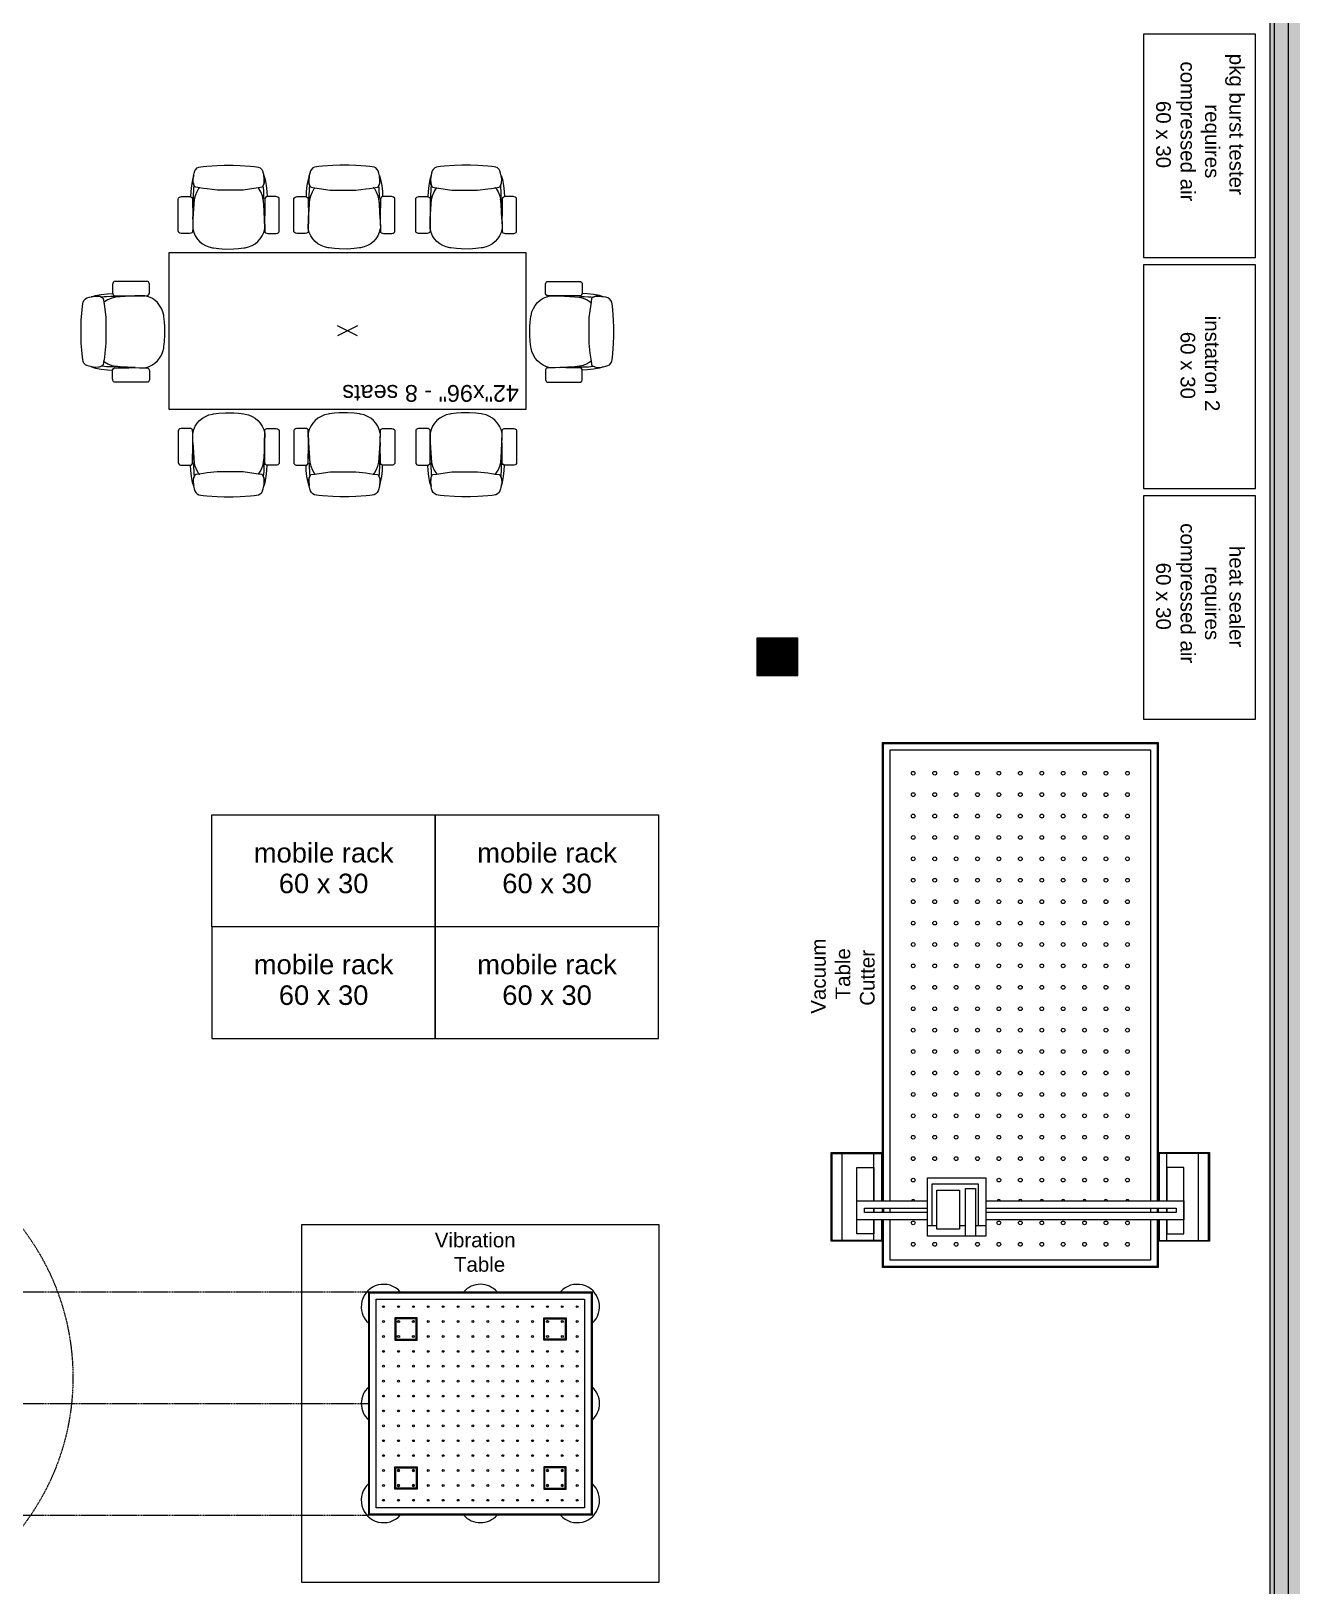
# Model space of a CAD drawing. Header units: inches. Extents: x -675 to 1187, y -924 to 1124.
# Drawn here: x 846.6 to 1187.3, y 393.9 to 811.5 of the extents above; entities that cross this region are included whole.
import ezdxf

# ---------------------------------------------------------------- set-up
doc = ezdxf.new("R2010")
doc.units = ezdxf.units.IN
doc.header["$MEASUREMENT"] = 0
doc.linetypes.add('IMPORT-HIDDEN2', pattern=[0.1875, 0.125, -0.0625])
for name, color, linetype, lineweight in [('A-Furn-Chair', 250, 'Continuous', 13), ('A-Furn-Equipment', 250, 'Continuous', 13), ('A-Furn-Table', 7, 'Continuous', 20), ('A-text', 50, 'Continuous', 9), ('A-Wall-E', 50, 'Continuous', 9), ('Base_dwg', 8, 'Continuous', 9), ('core and shell', 50, 'Continuous', 9), ('Not In Contract', 7, 'Continuous', 20)]:
    doc.layers.add(name, color=color, linetype=linetype, lineweight=lineweight)
doc.layers.add('G-Anno-Nplt', color=7, linetype='Continuous', lineweight=20, plot=False)
doc.styles.add('Arial', font='arial.ttf', dxfattribs={"height": 4.5})
doc.styles.add('Arial_1', font='arial.ttf', dxfattribs={"height": 3.9375})
doc.styles.add('Arial_2', font='arial.ttf', dxfattribs={"height": 5.25})

# ---------------------------------------------------------------- blocks, each defined once
blk = doc.blocks.new('Base_dwg__U337-727911-Level 1 Copy 1')
at = {"layer": 'A-Wall-E'}
blk.add_hatch(color=256, dxfattribs=at).paths.add_polyline_path([(823.5, -1.25), (823.5, 2.5), (0, 2.5), (0, -2.5), (821, -2.5), (821.19, -2.41), (821.19, -1.99), (822.02, -1.99)], flags=0)
at = {"layer": 'A-Wall-E', "flags": 128}
blk.add_lwpolyline([(904.75, 2.5), (823.5, 2.5), (0, 2.5), (0, -2.5), (821, -2.5)], dxfattribs=at)
blk = doc.blocks.new('Base_dwg_chair 3-727832-Level 1 Copy 1')
at = {"layer": 'A-Furn-Chair', "flags": 128}
for points in [[(-7.99, 16.41), (-9.13, 16.57), (-9.35, 16.73), (-9.5, 17.01), (-9.76, 17.7), (-9.79, 17.78), (-9.82, 18.65), (-9.73, 19.31), (-9.68, 19.65), (-9.53, 20.35), (-9.34, 20.95), (-9.12, 21.35), (-8.69, 21.76), (-8.26, 21.96), (-7.75, 22.08), (-7.12, 22.16), (-6.12, 22.23), (-3.38, 22.46), (-1.46, 22.52), (-0.26, 22.51), (0.93, 22.52), (2.85, 22.46), (5.6, 22.23), (6.6, 22.16), (7.23, 22.08), (7.73, 21.96), (8.16, 21.76), (8.59, 21.35), (8.82, 20.95), (9, 20.35), (9.14, 19.69), (9.22, 19.23), (9.3, 18.65), (9.26, 17.78), (9.17, 17.43), (9.01, 17.01), (8.86, 16.73), (8.64, 16.57), (7.8, 16.45), (6.53, 16.27), (3.58, 15.83), (-3.33, 15.83), (-6.05, 16.12), (-7.04, 16.27), (-8.16, 16.43)], [(-9.66, 19.69), (-10.01, 18.68), (-10.29, 17.09), (-10.47, 15.46), (-10.55, 14.02), (-10.43, 13.99), (-10.12, 13.8), (-9.95, 13.55), (-9.95, 12.28), (-9.92, 9.65), (-9.89, 7.98), (-9.66, 12.02), (-9.52, 13.49), (-9.7, 13.58), (-9.7, 14.57), (-9.65, 15.72), (-9.62, 16.32), (-9.54, 16.99), (-9.7, 17.42), (-9.79, 17.77), (-9.82, 18.64), (-9.74, 19.22), (-9.67, 19.68)], [(9.14, 19.69), (9.49, 18.68), (9.77, 17.09), (9.95, 15.46), (10.03, 14.02), (9.91, 13.99), (9.6, 13.8), (9.43, 13.55), (9.43, 12.28), (9.4, 9.65), (9.37, 7.98), (9.13, 12.02), (9, 13.49), (9.18, 13.58), (9.18, 14.57), (9.13, 15.72), (9.1, 16.32), (9.01, 16.99), (9.18, 17.42), (9.26, 17.77), (9.3, 18.64), (9.22, 19.22), (9.15, 19.68)], [(-9.93, 5.38), (-9.96, 4.76), (-10.01, 4.55), (-10.15, 4.38), (-10.47, 4.22), (-10.76, 4.18), (-13.04, 4.18), (-13.35, 4.23), (-13.66, 4.42), (-13.78, 4.59), (-13.81, 4.9), (-13.81, 11.74), (-13.81, 13.32), (-13.79, 13.62), (-13.5, 13.93), (-13.19, 14.02), (-12.93, 14.07), (-11.01, 14.07), (-10.69, 14.06), (-10.43, 14), (-10.12, 13.81), (-9.95, 13.56), (-9.95, 12.29), (-9.92, 9.66), (-9.89, 7.95)], [(9.41, 5.38), (9.44, 4.76), (9.48, 4.55), (9.63, 4.38), (9.94, 4.22), (10.24, 4.18), (12.51, 4.18), (12.82, 4.24), (13.13, 4.42), (13.26, 4.59), (13.28, 4.9), (13.28, 11.74), (13.28, 13.32), (13.26, 13.62), (12.97, 13.93), (12.66, 14.03), (12.4, 14.07), (10.49, 14.07), (10.17, 14.06), (9.9, 14.01), (9.6, 13.81), (9.43, 13.56), (9.42, 12.29), (9.39, 9.66), (9.37, 7.95)]]:
    blk.add_lwpolyline(points, close=True, dxfattribs=at)
for points in [[(9.41, 5.39), (9.37, 8.12), (9.14, 12.02), (9.03, 13.25), (8.77, 14.3), (8.33, 15.33), (7.82, 16.21), (7.64, 16.43), (6.53, 16.27), (3.58, 15.83), (-3.33, 15.83), (-6.05, 16.12), (-7.04, 16.27), (-8.16, 16.43), (-8.34, 16.21), (-8.85, 15.33), (-9.28, 14.3), (-9.54, 13.27), (-9.65, 12.04), (-9.88, 8.14), (-9.91, 6.87), (-9.93, 5.71), (-9.93, 5.4)], [(-4.63, 0.32), (-4.33, 0.27), (-2.88, 0.09), (-1.09, -0.01), (1.09, 0.01), (2.37, 0.09), (3.81, 0.27), (4.12, 0.32)]]:
    blk.add_lwpolyline(points, dxfattribs=at)
at = {"layer": 'A-Furn-Chair'}
for centre, start, end in [((-3.64, 6.66), 191.3157, 261.0966), ((3.13, 6.66), 278.9034, 348.6553)]:
    blk.add_arc(centre, 6.41, start, end, dxfattribs=at)
blk = doc.blocks.new('Base_dwg_chair 3-727831-Level 1 Copy 1')
at = {"layer": 'A-Furn-Chair', "flags": 128}
for points in [[(-7.99, 16.41), (-9.13, 16.57), (-9.35, 16.73), (-9.5, 17.01), (-9.76, 17.7), (-9.79, 17.78), (-9.82, 18.65), (-9.73, 19.31), (-9.68, 19.65), (-9.53, 20.35), (-9.34, 20.95), (-9.12, 21.35), (-8.69, 21.76), (-8.26, 21.96), (-7.75, 22.08), (-7.12, 22.16), (-6.12, 22.23), (-3.38, 22.46), (-1.46, 22.52), (-0.26, 22.51), (0.93, 22.52), (2.85, 22.46), (5.6, 22.23), (6.6, 22.16), (7.23, 22.08), (7.73, 21.96), (8.16, 21.76), (8.59, 21.35), (8.82, 20.95), (9, 20.35), (9.14, 19.69), (9.22, 19.23), (9.3, 18.65), (9.26, 17.78), (9.17, 17.43), (9.01, 17.01), (8.86, 16.73), (8.64, 16.57), (7.8, 16.45), (6.53, 16.27), (3.58, 15.83), (-3.33, 15.83), (-6.05, 16.12), (-7.04, 16.27), (-8.16, 16.43)], [(-9.66, 19.69), (-10.01, 18.68), (-10.29, 17.09), (-10.47, 15.46), (-10.55, 14.02), (-10.43, 13.99), (-10.12, 13.8), (-9.95, 13.55), (-9.95, 12.28), (-9.92, 9.65), (-9.89, 7.98), (-9.66, 12.02), (-9.52, 13.49), (-9.7, 13.58), (-9.7, 14.57), (-9.65, 15.72), (-9.62, 16.32), (-9.54, 16.99), (-9.7, 17.42), (-9.79, 17.77), (-9.82, 18.64), (-9.74, 19.22), (-9.67, 19.68)], [(9.14, 19.69), (9.49, 18.68), (9.77, 17.09), (9.95, 15.46), (10.03, 14.02), (9.91, 13.99), (9.6, 13.8), (9.43, 13.55), (9.43, 12.28), (9.4, 9.65), (9.37, 7.98), (9.13, 12.02), (9, 13.49), (9.18, 13.58), (9.18, 14.57), (9.13, 15.72), (9.1, 16.32), (9.01, 16.99), (9.18, 17.42), (9.26, 17.77), (9.3, 18.64), (9.22, 19.22), (9.15, 19.68)], [(-9.93, 5.38), (-9.96, 4.76), (-10.01, 4.55), (-10.15, 4.38), (-10.47, 4.22), (-10.76, 4.18), (-13.04, 4.18), (-13.35, 4.23), (-13.66, 4.42), (-13.78, 4.59), (-13.81, 4.9), (-13.81, 11.74), (-13.81, 13.32), (-13.79, 13.62), (-13.5, 13.93), (-13.19, 14.02), (-12.93, 14.07), (-11.01, 14.07), (-10.69, 14.06), (-10.43, 14), (-10.12, 13.81), (-9.95, 13.56), (-9.95, 12.29), (-9.92, 9.66), (-9.89, 7.95)], [(9.41, 5.38), (9.44, 4.76), (9.48, 4.55), (9.63, 4.38), (9.94, 4.22), (10.24, 4.18), (12.51, 4.18), (12.82, 4.24), (13.13, 4.42), (13.26, 4.59), (13.28, 4.9), (13.28, 11.74), (13.28, 13.32), (13.26, 13.62), (12.97, 13.93), (12.66, 14.03), (12.4, 14.07), (10.49, 14.07), (10.17, 14.06), (9.9, 14.01), (9.6, 13.81), (9.43, 13.56), (9.42, 12.29), (9.39, 9.66), (9.37, 7.95)]]:
    blk.add_lwpolyline(points, close=True, dxfattribs=at)
for points in [[(9.41, 5.39), (9.37, 8.12), (9.14, 12.02), (9.03, 13.25), (8.77, 14.3), (8.33, 15.33), (7.82, 16.21), (7.64, 16.43), (6.53, 16.27), (3.58, 15.83), (-3.33, 15.83), (-6.05, 16.12), (-7.04, 16.27), (-8.16, 16.43), (-8.34, 16.21), (-8.85, 15.33), (-9.28, 14.3), (-9.54, 13.27), (-9.65, 12.04), (-9.88, 8.14), (-9.91, 6.87), (-9.93, 5.71), (-9.93, 5.4)], [(-4.63, 0.32), (-4.33, 0.27), (-2.88, 0.09), (-1.09, -0.01), (1.09, 0.01), (2.37, 0.09), (3.81, 0.27), (4.12, 0.32)]]:
    blk.add_lwpolyline(points, dxfattribs=at)
at = {"layer": 'A-Furn-Chair'}
for centre, start, end in [((-3.64, 6.66), 191.3157, 261.0966), ((3.13, 6.66), 278.9034, 348.6553)]:
    blk.add_arc(centre, 6.41, start, end, dxfattribs=at)
blk = doc.blocks.new('Base_dwg_table 3-727845-Level 1 Copy 1')
at = {"layer": 'A-Furn-Table', "flags": 128}
blk.add_lwpolyline([(-48, -21), (48, -21), (48, 21), (-48, 21)], close=True, dxfattribs=at)
at = {"layer": 'G-Anno-Nplt'}
for p, q in [((-2.68, 1.34), (2.68, -1.34)), ((-2.68, -1.34), (2.68, 1.34))]:
    blk.add_line(p, q, dxfattribs=at)
for p in [(-31.62, 22.01), (1.09, 22.01)]:
    blk.add_blockref('Base_dwg_chair 3-727832-Level 1 Copy 1', p)
at = {"extrusion": (0, 0, -1), "zscale": -1}
blk.add_blockref('Base_dwg_chair 3-727831-Level 1 Copy 1', (-31.62, 22.01), dxfattribs=at)
for p, rotation in [((49.01, -0.04), 270), ((31.62, -22.01), 180), ((-1.09, -22.01), 180)]:
    blk.add_blockref('Base_dwg_chair 3-727831-Level 1 Copy 1', p, dxfattribs=dict(at, rotation=rotation))
for p, rotation in [((49.01, -0.04), 270), ((31.62, -22.01), 180)]:
    blk.add_blockref('Base_dwg_chair 3-727832-Level 1 Copy 1', p, dxfattribs=dict(rotation=rotation))
at = {"layer": 'A-Furn-Table', "insert": (-46.08, 19.02), "char_height": 4.5, "width": 56.691, "attachment_point": 1, "line_spacing_factor": 0.941778, "style": 'Arial'}
blk.add_mtext('42"x96" - 8 seats', dxfattribs=at)
blk = doc.blocks.new('Base_dwg__U262-727846-Level 1 Copy 1')
blk.add_blockref('Base_dwg_table 3-727845-Level 1 Copy 1', (0, 0))
blk = doc.blocks.new('Base_dwg-531197-Level 1 Copy 1')
at = {"layer": 'Not In Contract'}
blk.add_hatch(color=256, dxfattribs=at).paths.add_polyline_path([(2188.04, 453.95), (2188.12, 453.95), (2188.12, 2031.53), (2181.18, 2031.53), (2181.18, 1117.53), (2188.04, 1117.53), (2188.04, 499.46)], flags=0)
at = {"layer": 'A-Furn-Chair'}
for p, q in [((2065.2, 1410.43), (2065.2, 1434.28)), ((2160.88, 1410.43), (2160.88, 1434.28)), ((2076.29, 1419.33), (2076.29, 1418.17)), ((2078.04, 1418.17), (2078.04, 1419.33)), ((2148.04, 1419.33), (2148.04, 1418.17)), ((2149.79, 1419.33), (2149.79, 1418.17)), ((2149.79, 1416.17), (2149.79, 1403.38)), ((2088.08, 1414.68), (2090.66, 1414.68)), ((2096.71, 1414.68), (2098.34, 1414.68)), ((2100.98, 1414.68), (2103.79, 1414.68))]:
    blk.add_line(p, q, dxfattribs=at)
at = {"layer": 'A-Furn-Chair', "flags": 128}
for points in [[(2076.04, 1421.33), (2076.04, 1544.38), (2150.04, 1544.38), (2150.04, 1421.33), (2150.04, 1434.28), (2163.81, 1434.28), (2163.81, 1410.43), (2150.04, 1410.43), (2150.04, 1416.17), (2150.04, 1403.38), (2076.04, 1403.38), (2076.04, 1416.17), (2076.04, 1410.43), (2062.27, 1410.43), (2062.27, 1434.28), (2076.04, 1434.28)], [(2088.08, 1427.49), (2103.79, 1427.49), (2103.79, 1411.79), (2088.08, 1411.79)], [(2090.66, 1424.16), (2096.71, 1424.16), (2096.71, 1413.67), (2090.66, 1413.67)], [(2098.34, 1424.58), (2100.98, 1424.58), (2100.98, 1411.79), (2098.34, 1411.79)], [(2073.73, 1418.17), (2073.73, 1419.33)], [(2076.04, 1418.17), (2076.04, 1419.33)], [(2150.04, 1418.17), (2150.04, 1419.33)], [(2152.36, 1418.17), (2152.36, 1419.33)], [(1920.04, 1414.88), (1920.04, 1318.88), (2016.04, 1318.88), (2016.04, 1414.88)], [(1938.04, 1396.88), (1998.04, 1396.88), (1998.04, 1336.88), (1938.04, 1336.88)], [(1938.29, 1396.63), (1997.79, 1396.63), (1997.79, 1337.13), (1938.29, 1337.13)], [(1940.04, 1394.88), (1996.04, 1394.88), (1996.04, 1338.88), (1940.04, 1338.88)], [(1945.04, 1389.88), (1945.04, 1383.88), (1951.04, 1383.88), (1951.04, 1389.88)], [(1945.29, 1389.63), (1945.29, 1384.13), (1950.79, 1384.13), (1950.79, 1389.63)], [(1946.29, 1388.73), (1946.04, 1388.59), (1945.79, 1388.73), (1945.79, 1389.02), (1946.04, 1389.16), (1946.29, 1389.02)], [(1950.29, 1388.73), (1950.04, 1388.59), (1949.79, 1388.73), (1949.79, 1389.02), (1950.04, 1389.16), (1950.29, 1389.02)], [(1991.04, 1389.88), (1991.04, 1383.88), (1985.04, 1383.88), (1985.04, 1389.88)], [(1990.79, 1389.63), (1990.79, 1384.13), (1985.29, 1384.13), (1985.29, 1389.63)], [(1986.29, 1388.73), (1986.04, 1388.59), (1985.79, 1388.73), (1985.79, 1389.02), (1986.04, 1389.16), (1986.29, 1389.02)], [(1990.29, 1388.73), (1990.04, 1388.59), (1989.79, 1388.73), (1989.79, 1389.02), (1990.04, 1389.16), (1990.29, 1389.02)], [(1946.29, 1384.73), (1946.04, 1384.59), (1945.79, 1384.73), (1945.79, 1385.02), (1946.04, 1385.16), (1946.29, 1385.02)], [(1950.29, 1384.73), (1950.04, 1384.59), (1949.79, 1384.73), (1949.79, 1385.02), (1950.04, 1385.16), (1950.29, 1385.02)], [(1986.29, 1384.73), (1986.04, 1384.59), (1985.79, 1384.73), (1985.79, 1385.02), (1986.04, 1385.16), (1986.29, 1385.02)], [(1990.29, 1384.73), (1990.04, 1384.59), (1989.79, 1384.73), (1989.79, 1385.02), (1990.04, 1385.16), (1990.29, 1385.02)], [(1945.04, 1343.88), (1945.04, 1349.88), (1951.04, 1349.88), (1951.04, 1343.88)], [(1945.29, 1344.13), (1945.29, 1349.63), (1950.79, 1349.63), (1950.79, 1344.13)], [(1946.29, 1349.02), (1946.04, 1349.16), (1945.79, 1349.02), (1945.79, 1348.73), (1946.04, 1348.59), (1946.29, 1348.73)], [(1950.29, 1349.02), (1950.04, 1349.16), (1949.79, 1349.02), (1949.79, 1348.73), (1950.04, 1348.59), (1950.29, 1348.73)], [(1991.04, 1343.88), (1991.04, 1349.88), (1985.04, 1349.88), (1985.04, 1343.88)], [(1990.79, 1344.13), (1990.79, 1349.63), (1985.29, 1349.63), (1985.29, 1344.13)], [(1986.29, 1349.02), (1986.04, 1349.16), (1985.79, 1349.02), (1985.79, 1348.73), (1986.04, 1348.59), (1986.29, 1348.73)], [(1990.29, 1349.02), (1990.04, 1349.16), (1989.79, 1349.02), (1989.79, 1348.73), (1990.04, 1348.59), (1990.29, 1348.73)], [(1946.29, 1345.02), (1946.04, 1345.16), (1945.79, 1345.02), (1945.79, 1344.73), (1946.04, 1344.59), (1946.29, 1344.73)], [(1950.29, 1345.02), (1950.04, 1345.16), (1949.79, 1345.02), (1949.79, 1344.73), (1950.04, 1344.59), (1950.29, 1344.73)], [(1986.29, 1345.02), (1986.04, 1345.16), (1985.79, 1345.02), (1985.79, 1344.73), (1986.04, 1344.59), (1986.29, 1344.73)], [(1990.29, 1345.02), (1990.04, 1345.16), (1989.79, 1345.02), (1989.79, 1344.73), (1990.04, 1344.59), (1990.29, 1344.73)]]:
    blk.add_lwpolyline(points, close=True, dxfattribs=at)
for points in [[(2076.29, 1421.33), (2076.29, 1544.13), (2149.79, 1544.13), (2149.79, 1421.33)], [(2078.04, 1421.33), (2078.04, 1542.38), (2148.04, 1542.38), (2148.04, 1421.33)], [(2075.79, 1416.17), (2075.79, 1410.68), (2062.52, 1410.68), (2062.52, 1434.03), (2075.79, 1434.03), (2075.79, 1421.33)], [(2073.73, 1410.43), (2073.73, 1416.17), (2073.73, 1412.43), (2069.16, 1412.43), (2069.16, 1430.23), (2073.73, 1430.23), (2073.73, 1421.33), (2073.73, 1434.28)], [(2150.29, 1416.17), (2150.29, 1410.68), (2163.56, 1410.68), (2163.56, 1434.03), (2150.29, 1434.03), (2150.29, 1421.33)], [(2152.36, 1410.43), (2152.36, 1416.17), (2152.36, 1412.43), (2156.93, 1412.43), (2156.93, 1430.23), (2152.36, 1430.23), (2152.36, 1421.33), (2152.36, 1434.28)], [(2089.37, 1414.68), (2089.37, 1425.86), (2101.74, 1425.86), (2101.74, 1414.68)], [(2088.08, 1416.17), (2069.16, 1416.17), (2069.16, 1421.33), (2088.08, 1421.33)], [(2103.79, 1421.33), (2156.93, 1421.33), (2156.93, 1416.17), (2103.79, 1416.17)], [(2088.08, 1418.17), (2071.16, 1418.17), (2071.16, 1419.33), (2088.08, 1419.33)], [(2150.04, 1403.63), (2076.29, 1403.63), (2076.29, 1416.17)], [(2148.04, 1416.17), (2148.04, 1405.38), (2078.04, 1405.38), (2078.04, 1416.17)], [(2103.79, 1419.33), (2154.93, 1419.33), (2154.93, 1418.17), (2103.79, 1418.17)]]:
    blk.add_lwpolyline(points, dxfattribs=at)
at = {"layer": 'A-Furn-Chair'}
for centre, radius in [((2084.29, 1536.13), 0.5), ((2090.04, 1536.13), 0.5), ((2095.79, 1536.13), 0.5), ((2101.54, 1536.13), 0.5), ((2107.29, 1536.13), 0.5), ((2113.04, 1536.13), 0.5), ((2118.79, 1536.13), 0.5), ((2124.54, 1536.13), 0.5), ((2130.29, 1536.13), 0.5), ((2136.04, 1536.13), 0.5), ((2141.79, 1536.13), 0.5), ((2084.29, 1530.38), 0.5), ((2090.04, 1530.38), 0.5), ((2095.79, 1530.38), 0.5), ((2101.54, 1530.38), 0.5), ((2107.29, 1530.38), 0.5), ((2113.04, 1530.38), 0.5), ((2118.79, 1530.38), 0.5), ((2124.54, 1530.38), 0.5), ((2130.29, 1530.38), 0.5), ((2136.04, 1530.38), 0.5), ((2141.79, 1530.38), 0.5), ((2084.29, 1524.63), 0.5), ((2090.04, 1524.63), 0.5), ((2095.79, 1524.63), 0.5), ((2101.54, 1524.63), 0.5), ((2107.29, 1524.63), 0.5), ((2113.04, 1524.63), 0.5), ((2118.79, 1524.63), 0.5), ((2124.54, 1524.63), 0.5), ((2130.29, 1524.63), 0.5), ((2136.04, 1524.63), 0.5), ((2141.79, 1524.63), 0.5), ((2084.29, 1518.88), 0.5), ((2090.04, 1518.88), 0.5), ((2095.79, 1518.88), 0.5), ((2101.54, 1518.88), 0.5), ((2107.29, 1518.88), 0.5), ((2113.04, 1518.88), 0.5), ((2118.79, 1518.88), 0.5), ((2124.54, 1518.88), 0.5), ((2130.29, 1518.88), 0.5), ((2136.04, 1518.88), 0.5), ((2141.79, 1518.88), 0.5), ((2084.29, 1513.13), 0.5), ((2090.04, 1513.13), 0.5), ((2095.79, 1513.13), 0.5), ((2101.54, 1513.13), 0.5), ((2107.29, 1513.13), 0.5), ((2113.04, 1513.13), 0.5), ((2118.79, 1513.13), 0.5), ((2124.54, 1513.13), 0.5), ((2130.29, 1513.13), 0.5), ((2136.04, 1513.13), 0.5), ((2141.79, 1513.13), 0.5), ((2084.29, 1507.38), 0.5), ((2090.04, 1507.38), 0.5), ((2095.79, 1507.38), 0.5), ((2101.54, 1507.38), 0.5), ((2107.29, 1507.38), 0.5), ((2113.04, 1507.38), 0.5), ((2118.79, 1507.38), 0.5), ((2124.54, 1507.38), 0.5), ((2130.29, 1507.38), 0.5), ((2136.04, 1507.38), 0.5), ((2141.79, 1507.38), 0.5), ((2084.29, 1501.63), 0.5), ((2090.04, 1501.63), 0.5), ((2095.79, 1501.63), 0.5), ((2101.54, 1501.63), 0.5), ((2107.29, 1501.63), 0.5), ((2113.04, 1501.63), 0.5), ((2118.79, 1501.63), 0.5), ((2124.54, 1501.63), 0.5), ((2130.29, 1501.63), 0.5), ((2136.04, 1501.63), 0.5), ((2141.79, 1501.63), 0.5), ((2084.29, 1495.88), 0.5), ((2090.04, 1495.88), 0.5), ((2095.79, 1495.88), 0.5), ((2101.54, 1495.88), 0.5), ((2107.29, 1495.88), 0.5), ((2113.04, 1495.88), 0.5), ((2118.79, 1495.88), 0.5), ((2124.54, 1495.88), 0.5), ((2130.29, 1495.88), 0.5), ((2136.04, 1495.88), 0.5), ((2141.79, 1495.88), 0.5), ((2084.29, 1490.13), 0.5), ((2090.04, 1490.13), 0.5), ((2095.79, 1490.13), 0.5), ((2101.54, 1490.13), 0.5), ((2107.29, 1490.13), 0.5), ((2113.04, 1490.13), 0.5), ((2118.79, 1490.13), 0.5), ((2124.54, 1490.13), 0.5), ((2130.29, 1490.13), 0.5), ((2136.04, 1490.13), 0.5), ((2141.79, 1490.13), 0.5), ((2084.29, 1484.38), 0.5), ((2090.04, 1484.38), 0.5), ((2095.79, 1484.38), 0.5), ((2101.54, 1484.38), 0.5), ((2107.29, 1484.38), 0.5), ((2113.04, 1484.38), 0.5), ((2118.79, 1484.38), 0.5), ((2124.54, 1484.38), 0.5), ((2130.29, 1484.38), 0.5), ((2136.04, 1484.38), 0.5), ((2141.79, 1484.38), 0.5), ((2084.29, 1478.63), 0.5), ((2090.04, 1478.63), 0.5), ((2095.79, 1478.63), 0.5), ((2101.54, 1478.63), 0.5), ((2107.29, 1478.63), 0.5), ((2113.04, 1478.63), 0.5), ((2118.79, 1478.63), 0.5), ((2124.54, 1478.63), 0.5), ((2130.29, 1478.63), 0.5), ((2136.04, 1478.63), 0.5), ((2141.79, 1478.63), 0.5), ((2084.29, 1472.88), 0.5), ((2090.04, 1472.88), 0.5), ((2095.79, 1472.88), 0.5), ((2101.54, 1472.88), 0.5), ((2107.29, 1472.88), 0.5), ((2113.04, 1472.88), 0.5), ((2118.79, 1472.88), 0.5), ((2124.54, 1472.88), 0.5), ((2130.29, 1472.88), 0.5), ((2136.04, 1472.88), 0.5), ((2141.79, 1472.88), 0.5), ((2084.29, 1467.13), 0.5), ((2090.04, 1467.13), 0.5), ((2095.79, 1467.13), 0.5), ((2101.54, 1467.13), 0.5), ((2107.29, 1467.13), 0.5), ((2113.04, 1467.13), 0.5), ((2118.79, 1467.13), 0.5), ((2124.54, 1467.13), 0.5), ((2130.29, 1467.13), 0.5), ((2136.04, 1467.13), 0.5), ((2141.79, 1467.13), 0.5), ((2084.29, 1461.38), 0.5), ((2090.04, 1461.38), 0.5), ((2095.79, 1461.38), 0.5), ((2101.54, 1461.38), 0.5), ((2107.29, 1461.38), 0.5), ((2113.04, 1461.38), 0.5), ((2118.79, 1461.38), 0.5), ((2124.54, 1461.38), 0.5), ((2130.29, 1461.38), 0.5), ((2136.04, 1461.38), 0.5), ((2141.79, 1461.38), 0.5), ((2084.29, 1455.63), 0.5), ((2090.04, 1455.63), 0.5), ((2095.79, 1455.63), 0.5), ((2101.54, 1455.63), 0.5), ((2107.29, 1455.63), 0.5), ((2113.04, 1455.63), 0.5), ((2118.79, 1455.63), 0.5), ((2124.54, 1455.63), 0.5), ((2130.29, 1455.63), 0.5), ((2136.04, 1455.63), 0.5), ((2141.79, 1455.63), 0.5), ((2084.29, 1449.88), 0.5), ((2090.04, 1449.88), 0.5), ((2095.79, 1449.88), 0.5), ((2101.54, 1449.88), 0.5), ((2107.29, 1449.88), 0.5), ((2113.04, 1449.88), 0.5), ((2118.79, 1449.88), 0.5), ((2124.54, 1449.88), 0.5), ((2130.29, 1449.88), 0.5), ((2136.04, 1449.88), 0.5), ((2141.79, 1449.88), 0.5), ((2084.29, 1444.13), 0.5), ((2090.04, 1444.13), 0.5), ((2095.79, 1444.13), 0.5), ((2101.54, 1444.13), 0.5), ((2107.29, 1444.13), 0.5), ((2113.04, 1444.13), 0.5), ((2118.79, 1444.13), 0.5), ((2124.54, 1444.13), 0.5), ((2130.29, 1444.13), 0.5), ((2136.04, 1444.13), 0.5), ((2141.79, 1444.13), 0.5), ((2084.29, 1438.38), 0.5), ((2090.04, 1438.38), 0.5), ((2095.79, 1438.38), 0.5), ((2101.54, 1438.38), 0.5), ((2107.29, 1438.38), 0.5), ((2113.04, 1438.38), 0.5), ((2118.79, 1438.38), 0.5), ((2124.54, 1438.38), 0.5), ((2130.29, 1438.38), 0.5), ((2136.04, 1438.38), 0.5), ((2141.79, 1438.38), 0.5), ((2084.29, 1432.63), 0.5), ((2090.04, 1432.63), 0.5), ((2095.79, 1432.63), 0.5), ((2101.54, 1432.63), 0.5), ((2107.29, 1432.63), 0.5), ((2113.04, 1432.63), 0.5), ((2118.79, 1432.63), 0.5), ((2124.54, 1432.63), 0.5), ((2130.29, 1432.63), 0.5), ((2136.04, 1432.63), 0.5), ((2141.79, 1432.63), 0.5), ((2084.29, 1426.88), 0.5), ((2107.29, 1426.88), 0.5), ((2113.04, 1426.88), 0.5), ((2118.79, 1426.88), 0.5), ((2124.54, 1426.88), 0.5), ((2130.29, 1426.88), 0.5), ((2136.04, 1426.88), 0.5), ((2141.79, 1426.88), 0.5), ((2084.29, 1415.38), 0.5), ((2107.29, 1415.38), 0.5), ((2113.04, 1415.38), 0.5), ((2118.79, 1415.38), 0.5), ((2124.54, 1415.38), 0.5), ((2130.29, 1415.38), 0.5), ((2136.04, 1415.38), 0.5), ((2141.79, 1415.38), 0.5), ((2084.29, 1409.63), 0.5), ((2090.04, 1409.63), 0.5), ((2095.79, 1409.63), 0.5), ((2101.54, 1409.63), 0.5), ((2107.29, 1409.63), 0.5), ((2113.04, 1409.63), 0.5), ((2118.79, 1409.63), 0.5), ((2124.54, 1409.63), 0.5), ((2130.29, 1409.63), 0.5), ((2136.04, 1409.63), 0.5), ((2141.79, 1409.63), 0.5), ((1942.04, 1392.88), 0.25), ((1946.04, 1392.88), 0.25), ((1950.04, 1392.88), 0.25), ((1954.04, 1392.88), 0.25), ((1958.04, 1392.88), 0.25), ((1962.04, 1392.88), 0.25), ((1966.04, 1392.88), 0.25), ((1970.04, 1392.88), 0.25), ((1974.04, 1392.88), 0.25), ((1978.04, 1392.88), 0.25), ((1982.04, 1392.88), 0.25), ((1986.04, 1392.88), 0.25), ((1990.04, 1392.88), 0.25), ((1994.04, 1392.88), 0.25), ((1942.04, 1388.88), 0.25), ((1946.04, 1388.88), 0.25), ((1950.04, 1388.88), 0.25), ((1954.04, 1388.88), 0.25), ((1958.04, 1388.88), 0.25), ((1962.04, 1388.88), 0.25), ((1966.04, 1388.88), 0.25), ((1970.04, 1388.88), 0.25), ((1974.04, 1388.88), 0.25), ((1978.04, 1388.88), 0.25), ((1982.04, 1388.88), 0.25), ((1986.04, 1388.88), 0.25), ((1990.04, 1388.88), 0.25), ((1994.04, 1388.88), 0.25), ((1942.04, 1384.88), 0.25), ((1946.04, 1384.88), 0.25), ((1950.04, 1384.88), 0.25), ((1954.04, 1384.88), 0.25), ((1958.04, 1384.88), 0.25), ((1962.04, 1384.88), 0.25), ((1966.04, 1384.88), 0.25), ((1970.04, 1384.88), 0.25), ((1974.04, 1384.88), 0.25), ((1978.04, 1384.88), 0.25), ((1982.04, 1384.88), 0.25), ((1986.04, 1384.88), 0.25), ((1990.04, 1384.88), 0.25), ((1994.04, 1384.88), 0.25), ((1942.04, 1380.88), 0.25), ((1946.04, 1380.88), 0.25), ((1950.04, 1380.88), 0.25), ((1954.04, 1380.88), 0.25), ((1958.04, 1380.88), 0.25), ((1962.04, 1380.88), 0.25), ((1966.04, 1380.88), 0.25), ((1970.04, 1380.88), 0.25), ((1974.04, 1380.88), 0.25), ((1978.04, 1380.88), 0.25), ((1982.04, 1380.88), 0.25), ((1986.04, 1380.88), 0.25), ((1990.04, 1380.88), 0.25), ((1994.04, 1380.88), 0.25), ((1942.04, 1376.88), 0.25), ((1946.04, 1376.88), 0.25), ((1950.04, 1376.88), 0.25), ((1954.04, 1376.88), 0.25), ((1958.04, 1376.88), 0.25), ((1962.04, 1376.88), 0.25), ((1966.04, 1376.88), 0.25), ((1970.04, 1376.88), 0.25), ((1974.04, 1376.88), 0.25), ((1978.04, 1376.88), 0.25), ((1982.04, 1376.88), 0.25), ((1986.04, 1376.88), 0.25), ((1990.04, 1376.88), 0.25), ((1994.04, 1376.88), 0.25), ((1942.04, 1372.88), 0.25), ((1946.04, 1372.88), 0.25), ((1950.04, 1372.88), 0.25), ((1954.04, 1372.88), 0.25), ((1958.04, 1372.88), 0.25), ((1962.04, 1372.88), 0.25), ((1966.04, 1372.88), 0.25), ((1970.04, 1372.88), 0.25), ((1974.04, 1372.88), 0.25), ((1978.04, 1372.88), 0.25), ((1982.04, 1372.88), 0.25), ((1986.04, 1372.88), 0.25), ((1990.04, 1372.88), 0.25), ((1994.04, 1372.88), 0.25), ((1942.04, 1368.88), 0.25), ((1946.04, 1368.88), 0.25), ((1950.04, 1368.88), 0.25), ((1954.04, 1368.88), 0.25), ((1958.04, 1368.88), 0.25), ((1962.04, 1368.88), 0.25), ((1966.04, 1368.88), 0.25), ((1970.04, 1368.88), 0.25), ((1974.04, 1368.88), 0.25), ((1978.04, 1368.88), 0.25), ((1982.04, 1368.88), 0.25), ((1986.04, 1368.88), 0.25), ((1990.04, 1368.88), 0.25), ((1994.04, 1368.88), 0.25), ((1942.04, 1364.88), 0.25), ((1942.04, 1360.88), 0.25), ((1946.04, 1364.88), 0.25), ((1946.04, 1360.88), 0.25), ((1950.04, 1364.88), 0.25), ((1950.04, 1360.88), 0.25), ((1954.04, 1364.88), 0.25), ((1954.04, 1360.88), 0.25), ((1958.04, 1364.88), 0.25), ((1958.04, 1360.88), 0.25), ((1962.04, 1364.88), 0.25), ((1962.04, 1360.88), 0.25), ((1966.04, 1364.88), 0.25), ((1966.04, 1360.88), 0.25), ((1970.04, 1364.88), 0.25), ((1970.04, 1360.88), 0.25), ((1974.04, 1364.88), 0.25), ((1974.04, 1360.88), 0.25), ((1978.04, 1364.88), 0.25), ((1978.04, 1360.88), 0.25), ((1982.04, 1364.88), 0.25), ((1982.04, 1360.88), 0.25), ((1986.04, 1364.88), 0.25), ((1986.04, 1360.88), 0.25), ((1990.04, 1364.88), 0.25), ((1990.04, 1360.88), 0.25), ((1994.04, 1364.88), 0.25), ((1994.04, 1360.88), 0.25), ((1942.04, 1356.88), 0.25), ((1946.04, 1356.88), 0.25), ((1950.04, 1356.88), 0.25), ((1954.04, 1356.88), 0.25), ((1958.04, 1356.88), 0.25), ((1962.04, 1356.88), 0.25), ((1966.04, 1356.88), 0.25), ((1970.04, 1356.88), 0.25), ((1974.04, 1356.88), 0.25), ((1978.04, 1356.88), 0.25), ((1982.04, 1356.88), 0.25), ((1986.04, 1356.88), 0.25), ((1990.04, 1356.88), 0.25), ((1994.04, 1356.88), 0.25), ((1942.04, 1352.88), 0.25), ((1946.04, 1352.88), 0.25), ((1950.04, 1352.88), 0.25), ((1954.04, 1352.88), 0.25), ((1958.04, 1352.88), 0.25), ((1962.04, 1352.88), 0.25), ((1966.04, 1352.88), 0.25), ((1970.04, 1352.88), 0.25), ((1974.04, 1352.88), 0.25), ((1978.04, 1352.88), 0.25), ((1982.04, 1352.88), 0.25), ((1986.04, 1352.88), 0.25), ((1990.04, 1352.88), 0.25), ((1994.04, 1352.88), 0.25), ((1942.04, 1348.88), 0.25), ((1946.04, 1348.88), 0.25), ((1950.04, 1348.88), 0.25), ((1954.04, 1348.88), 0.25), ((1958.04, 1348.88), 0.25), ((1962.04, 1348.88), 0.25), ((1966.04, 1348.88), 0.25), ((1970.04, 1348.88), 0.25), ((1974.04, 1348.88), 0.25), ((1978.04, 1348.88), 0.25), ((1982.04, 1348.88), 0.25), ((1986.04, 1348.88), 0.25), ((1990.04, 1348.88), 0.25), ((1994.04, 1348.88), 0.25), ((1942.04, 1344.88), 0.25), ((1946.04, 1344.88), 0.25), ((1950.04, 1344.88), 0.25), ((1954.04, 1344.88), 0.25), ((1958.04, 1344.88), 0.25), ((1962.04, 1344.88), 0.25), ((1966.04, 1344.88), 0.25), ((1970.04, 1344.88), 0.25), ((1974.04, 1344.88), 0.25), ((1978.04, 1344.88), 0.25), ((1982.04, 1344.88), 0.25), ((1986.04, 1344.88), 0.25), ((1990.04, 1344.88), 0.25), ((1994.04, 1344.88), 0.25), ((1942.04, 1340.88), 0.25), ((1946.04, 1340.88), 0.25), ((1950.04, 1340.88), 0.25), ((1954.04, 1340.88), 0.25), ((1958.04, 1340.88), 0.25), ((1962.04, 1340.88), 0.25), ((1966.04, 1340.88), 0.25), ((1970.04, 1340.88), 0.25), ((1974.04, 1340.88), 0.25), ((1978.04, 1340.88), 0.25), ((1982.04, 1340.88), 0.25), ((1986.04, 1340.88), 0.25), ((1990.04, 1340.88), 0.25), ((1994.04, 1340.88), 0.25)]:
    blk.add_circle(centre, radius, dxfattribs=at)
for centre, radius, start, end in [((2084.29, 1421.13), 0.5, 24.152, 155.848), ((2107.29, 1421.13), 0.5, 24.152, 155.848), ((2113.04, 1421.13), 0.5, 24.152, 155.848), ((2118.79, 1421.13), 0.5, 24.152, 155.848), ((2124.54, 1421.13), 0.5, 24.152, 155.848), ((2130.29, 1421.13), 0.5, 24.152, 155.848), ((2136.04, 1421.13), 0.5, 24.152, 155.848), ((2141.79, 1421.13), 0.5, 24.152, 155.848), ((1942.04, 1392.88), 6, 41.8103, 228.1897), ((1968.04, 1392.88), 6, 41.8103, 138.1897), ((1994.04, 1392.88), 6, 311.8103, 138.1897), ((1942.04, 1366.88), 6, 131.8103, 228.1897), ((1994.04, 1366.88), 6, 311.8103, 48.1897), ((1942.04, 1340.88), 6, 131.8103, 318.1897), ((1994.04, 1340.88), 6, 221.8103, 48.1897), ((1968.04, 1340.88), 6, 221.8103, 318.1897)]:
    blk.add_arc(centre, radius, start, end, dxfattribs=at)
at = {"layer": 'A-Furn-Equipment', "linetype": 'IMPORT-HIDDEN2'}
for p, q in [((1817.5, 1396.88), (1938.04, 1396.88)), ((1817.5, 1366.88), (1938.04, 1366.88)), ((1817.5, 1336.88), (1938.04, 1336.88))]:
    blk.add_line(p, q, dxfattribs=at)
blk.add_circle((1792.71, 1373.87), 65.9, dxfattribs=at)
at = {"layer": 'A-Furn-Table', "flags": 128}
for points in [[(2176.16, 1734.6), (2146.16, 1734.6), (2146.16, 1674.6), (2176.16, 1674.6)], [(2176.16, 1672.6), (2146.16, 1672.6), (2146.16, 1612.6), (2176.16, 1612.6)], [(2176.16, 1610.6), (2146.16, 1610.6), (2146.16, 1550.6), (2176.16, 1550.6)], [(1895.91, 1524.92), (1955.91, 1524.92), (1955.91, 1494.92), (1895.91, 1494.92), (1895.91, 1464.92), (1955.91, 1464.92), (1955.91, 1494.92), (1895.91, 1494.92)], [(1955.91, 1524.92), (2015.91, 1524.92), (2015.91, 1494.92), (1955.91, 1494.92), (1955.91, 1464.92), (2015.91, 1464.92), (2015.91, 1494.92), (1955.91, 1494.92)]]:
    blk.add_lwpolyline(points, close=True, dxfattribs=at)
at = {"layer": 'core and shell'}
for p, q in [((2053.29, 1572.33), (2042.29, 1572.33)), ((2053.29, 1572.21), (2042.29, 1572.21)), ((2053.29, 1572.08), (2042.29, 1572.08)), ((2053.29, 1571.96), (2042.29, 1571.96)), ((2053.29, 1571.83), (2042.29, 1571.83)), ((2053.29, 1571.71), (2042.29, 1571.71)), ((2053.29, 1571.58), (2042.29, 1571.58)), ((2053.29, 1571.46), (2042.29, 1571.46)), ((2053.29, 1571.33), (2042.29, 1571.33)), ((2053.29, 1571.21), (2042.29, 1571.21)), ((2053.29, 1571.08), (2042.29, 1571.08)), ((2053.29, 1570.96), (2042.29, 1570.96)), ((2053.29, 1570.83), (2042.29, 1570.83)), ((2053.29, 1570.71), (2042.29, 1570.71)), ((2053.29, 1570.58), (2042.29, 1570.58)), ((2053.29, 1570.46), (2042.29, 1570.46)), ((2053.29, 1570.33), (2042.29, 1570.33)), ((2053.29, 1570.21), (2042.29, 1570.21)), ((2053.29, 1570.08), (2042.29, 1570.08)), ((2053.29, 1569.96), (2042.29, 1569.96)), ((2042.4, 1562.41), (2042.4, 1572.41)), ((2042.52, 1562.41), (2042.52, 1572.41)), ((2042.65, 1562.41), (2042.65, 1572.41)), ((2042.77, 1562.41), (2042.77, 1572.41)), ((2042.9, 1562.41), (2042.9, 1572.41)), ((2043.02, 1562.41), (2043.02, 1572.41)), ((2043.15, 1562.41), (2043.15, 1572.41)), ((2043.27, 1562.41), (2043.27, 1572.41)), ((2043.4, 1562.41), (2043.4, 1572.41)), ((2043.52, 1562.41), (2043.52, 1572.41)), ((2043.65, 1562.41), (2043.65, 1572.41)), ((2043.77, 1562.41), (2043.77, 1572.41)), ((2043.9, 1562.41), (2043.9, 1572.41)), ((2044.02, 1562.41), (2044.02, 1572.41)), ((2044.15, 1562.41), (2044.15, 1572.41)), ((2044.27, 1562.41), (2044.27, 1572.41)), ((2044.4, 1562.41), (2044.4, 1572.41)), ((2044.52, 1562.41), (2044.52, 1572.41)), ((2044.65, 1562.41), (2044.65, 1572.41)), ((2044.77, 1562.41), (2044.77, 1572.41)), ((2044.9, 1562.41), (2044.9, 1572.41)), ((2045.02, 1562.41), (2045.02, 1572.41)), ((2045.15, 1562.41), (2045.15, 1572.41)), ((2045.27, 1562.41), (2045.27, 1572.41)), ((2045.4, 1562.41), (2045.4, 1572.41)), ((2045.52, 1562.41), (2045.52, 1572.41)), ((2045.65, 1562.41), (2045.65, 1572.41)), ((2045.77, 1562.41), (2045.77, 1572.41)), ((2045.9, 1562.41), (2045.9, 1572.41)), ((2046.02, 1562.41), (2046.02, 1572.41)), ((2046.15, 1562.41), (2046.15, 1572.41)), ((2046.27, 1562.41), (2046.27, 1572.41)), ((2046.4, 1562.41), (2046.4, 1572.41)), ((2046.52, 1562.41), (2046.52, 1572.41)), ((2046.65, 1562.41), (2046.65, 1572.41)), ((2046.77, 1562.41), (2046.77, 1572.41)), ((2046.9, 1562.41), (2046.9, 1572.41)), ((2047.02, 1562.41), (2047.02, 1572.41)), ((2047.15, 1562.41), (2047.15, 1572.41)), ((2047.27, 1562.41), (2047.27, 1572.41)), ((2047.4, 1562.41), (2047.4, 1572.41)), ((2047.52, 1562.41), (2047.52, 1572.41)), ((2047.65, 1562.41), (2047.65, 1572.41)), ((2047.77, 1562.41), (2047.77, 1572.41)), ((2047.9, 1562.41), (2047.9, 1572.41)), ((2048.02, 1562.41), (2048.02, 1572.41)), ((2048.15, 1562.41), (2048.15, 1572.41)), ((2048.27, 1562.41), (2048.27, 1572.41)), ((2048.4, 1562.41), (2048.4, 1572.41)), ((2048.52, 1562.41), (2048.52, 1572.41)), ((2048.65, 1562.41), (2048.65, 1572.41)), ((2048.77, 1562.41), (2048.77, 1572.41)), ((2048.9, 1562.41), (2048.9, 1572.41)), ((2049.02, 1562.41), (2049.02, 1572.41)), ((2049.15, 1562.41), (2049.15, 1572.41)), ((2049.27, 1562.41), (2049.27, 1572.41)), ((2049.4, 1562.41), (2049.4, 1572.41)), ((2049.52, 1562.41), (2049.52, 1572.41)), ((2049.65, 1562.41), (2049.65, 1572.41)), ((2049.77, 1562.41), (2049.77, 1572.41)), ((2049.9, 1562.41), (2049.9, 1572.41)), ((2050.02, 1562.41), (2050.02, 1572.41)), ((2050.15, 1562.41), (2050.15, 1572.41)), ((2050.27, 1562.41), (2050.27, 1572.41)), ((2050.4, 1562.41), (2050.4, 1572.41)), ((2050.52, 1562.41), (2050.52, 1572.41)), ((2050.65, 1562.41), (2050.65, 1572.41)), ((2050.77, 1562.41), (2050.77, 1572.41)), ((2050.9, 1562.41), (2050.9, 1572.41)), ((2051.02, 1562.41), (2051.02, 1572.41)), ((2051.15, 1562.41), (2051.15, 1572.41)), ((2051.27, 1562.41), (2051.27, 1572.41)), ((2051.4, 1562.41), (2051.4, 1572.41)), ((2051.52, 1562.41), (2051.52, 1572.41)), ((2051.65, 1562.41), (2051.65, 1572.41)), ((2051.77, 1562.41), (2051.77, 1572.41)), ((2051.9, 1562.41), (2051.9, 1572.41)), ((2052.02, 1562.41), (2052.02, 1572.41)), ((2052.15, 1562.41), (2052.15, 1572.41)), ((2052.27, 1562.41), (2052.27, 1572.41)), ((2052.4, 1562.41), (2052.4, 1572.41)), ((2052.52, 1562.41), (2052.52, 1572.41)), ((2052.65, 1562.41), (2052.65, 1572.41)), ((2052.77, 1562.41), (2052.77, 1572.41)), ((2052.9, 1562.41), (2052.9, 1572.41)), ((2053.02, 1562.41), (2053.02, 1572.41)), ((2053.15, 1562.41), (2053.15, 1572.41)), ((2053.27, 1562.41), (2053.27, 1572.41)), ((2053.29, 1569.83), (2042.29, 1569.83)), ((2053.29, 1569.71), (2042.29, 1569.71)), ((2053.29, 1569.58), (2042.29, 1569.58)), ((2053.29, 1569.46), (2042.29, 1569.46)), ((2053.29, 1569.33), (2042.29, 1569.33)), ((2053.29, 1569.21), (2042.29, 1569.21)), ((2053.29, 1569.08), (2042.29, 1569.08)), ((2053.29, 1568.96), (2042.29, 1568.96)), ((2053.29, 1568.83), (2042.29, 1568.83)), ((2053.29, 1568.71), (2042.29, 1568.71)), ((2053.29, 1568.58), (2042.29, 1568.58)), ((2053.29, 1568.46), (2042.29, 1568.46)), ((2053.29, 1568.33), (2042.29, 1568.33)), ((2053.29, 1568.21), (2042.29, 1568.21)), ((2053.29, 1568.08), (2042.29, 1568.08)), ((2053.29, 1567.96), (2042.29, 1567.96)), ((2053.29, 1567.83), (2042.29, 1567.83)), ((2053.29, 1567.71), (2042.29, 1567.71)), ((2053.29, 1567.58), (2042.29, 1567.58)), ((2053.29, 1567.46), (2042.29, 1567.46)), ((2053.29, 1567.33), (2042.29, 1567.33)), ((2053.29, 1567.21), (2042.29, 1567.21)), ((2053.29, 1567.08), (2042.29, 1567.08)), ((2053.29, 1566.96), (2042.29, 1566.96)), ((2053.29, 1566.83), (2042.29, 1566.83)), ((2053.29, 1566.71), (2042.29, 1566.71)), ((2053.29, 1566.58), (2042.29, 1566.58)), ((2053.29, 1566.46), (2042.29, 1566.46)), ((2053.29, 1566.33), (2042.29, 1566.33)), ((2053.29, 1566.21), (2042.29, 1566.21)), ((2053.29, 1566.08), (2042.29, 1566.08)), ((2053.29, 1565.96), (2042.29, 1565.96)), ((2053.29, 1565.83), (2042.29, 1565.83)), ((2053.29, 1565.71), (2042.29, 1565.71)), ((2046.79, 1568.69), (2047.85, 1569.75)), ((2046.79, 1565.75), (2046.79, 1568.75)), ((2046.79, 1566.57), (2047.29, 1567.07)), ((2046.82, 1565.53), (2047.29, 1566.01)), ((2047.29, 1565.75), (2047.29, 1568.75)), ((2047.79, 1569.75), (2050.79, 1569.75)), ((2047.79, 1569.25), (2050.79, 1569.25)), ((2049.47, 1569.25), (2049.97, 1569.75)), ((2050.53, 1569.25), (2051.01, 1569.73)), ((2051.29, 1568.75), (2051.29, 1565.75)), ((2051.29, 1567.89), (2051.79, 1568.39)), ((2051.29, 1566.83), (2051.79, 1567.33)), ((2051.79, 1568.75), (2051.79, 1565.75)), ((2053.29, 1565.58), (2042.29, 1565.58)), ((2053.29, 1565.46), (2042.29, 1565.46)), ((2053.29, 1565.33), (2042.29, 1565.33)), ((2053.29, 1565.21), (2042.29, 1565.21)), ((2053.29, 1565.08), (2042.29, 1565.08)), ((2053.29, 1564.96), (2042.29, 1564.96)), ((2053.29, 1564.83), (2042.29, 1564.83)), ((2053.29, 1564.71), (2042.29, 1564.71)), ((2053.29, 1564.58), (2042.29, 1564.58)), ((2053.29, 1564.46), (2042.29, 1564.46)), ((2053.29, 1564.33), (2042.29, 1564.33)), ((2053.29, 1564.21), (2042.29, 1564.21)), ((2053.29, 1564.08), (2042.29, 1564.08)), ((2053.29, 1563.96), (2042.29, 1563.96)), ((2053.29, 1563.83), (2042.29, 1563.83)), ((2053.29, 1563.71), (2042.29, 1563.71)), ((2053.29, 1563.58), (2042.29, 1563.58)), ((2053.29, 1563.46), (2042.29, 1563.46)), ((2053.29, 1563.33), (2042.29, 1563.33)), ((2053.29, 1563.21), (2042.29, 1563.21)), ((2053.29, 1563.08), (2042.29, 1563.08)), ((2053.29, 1562.96), (2042.29, 1562.96)), ((2053.29, 1562.83), (2042.29, 1562.83)), ((2053.29, 1562.71), (2042.29, 1562.71)), ((2053.29, 1562.58), (2042.29, 1562.58)), ((2053.29, 1562.46), (2042.29, 1562.46)), ((2050.79, 1565.25), (2047.79, 1565.25)), ((2050.79, 1564.75), (2047.79, 1564.75)), ((2048.15, 1564.75), (2048.65, 1565.25)), ((2049.22, 1564.75), (2049.72, 1565.25))]:
    blk.add_line(p, q, dxfattribs=at)
at = {"layer": 'core and shell', "flags": 128}
blk.add_lwpolyline([(2053.29, 1572.41), (2042.29, 1572.41), (2042.29, 1562.41), (2053.29, 1562.41)], close=True, dxfattribs=at)
at = {"layer": 'core and shell'}
for centre, radius, start, end in [((2047.79, 1568.75), 1, 90, 180), ((2047.79, 1565.75), 1, 180, 270), ((2047.79, 1568.75), 0.5, 90, 180), ((2047.79, 1565.75), 0.5, 180, 270), ((2050.79, 1568.75), 1, 0, 90), ((2050.79, 1568.75), 0.5, 0, 90), ((2050.79, 1565.75), 1, 270, 0), ((2050.79, 1565.75), 0.5, 270, 0)]:
    blk.add_arc(centre, radius, start, end, dxfattribs=at)
at = {"layer": 'Not In Contract', "flags": 128}
blk.add_lwpolyline([(2188.12, 2031.53), (2181.18, 2031.53), (2181.18, 1117.53), (2188.04, 1117.53), (2188.04, 453.95)], dxfattribs=at)
for name, p, rotation in [('Base_dwg__U337-727911-Level 1 Copy 1', (2182.54, 2032.41), 270), ('Base_dwg__U262-727846-Level 1 Copy 1', (1932.33, 1654.89), 180)]:
    blk.add_blockref(name, p, dxfattribs=dict(rotation=rotation))
at = {"layer": 'A-text', "color": 7, "attachment_point": 1, "line_spacing_factor": 0.941778, "style": 'Arial_1'}
for s, insert, char_height, width, rotation in [('pkg burst tester', (2173.14, 1729.33), 3.9375, 45.3119, 270), ('compressed air', (2160.01, 1727.26), 3.9375, 44.8781, 270), ('60 x 30', (2153.45, 1716.67), 3.938, 21.5955, 270), ('requires', (2166.58, 1715.73), 3.938, 23.7165, 270), ('instatron 2', (2166.58, 1658.98), 3.9375, 30.7061, 270), ('60 x 30', (2160.01, 1654.67), 3.938, 21.5955, 270), ('compressed air', (2160.01, 1603.26), 3.9375, 44.8781, 270), ('heat sealer', (2173.14, 1597.17), 3.9375, 32.5378, 270), ('60 x 30', (2153.45, 1592.67), 3.938, 21.5955, 270), ('requires', (2166.58, 1591.73), 3.938, 23.7165, 270), ('Vacuum', (2056.85, 1471.54), 3.938, 24.1021, 90), ('Table', (2063.41, 1475.38), 3.938, 16.4376, 90), ('Cutter', (2069.97, 1473.69), 3.938, 17.8838, 90)]:
    blk.add_mtext(s, dxfattribs=dict(at, insert=insert, char_height=char_height, width=width, rotation=rotation))
at = {"layer": 'A-text', "color": 7, "line_spacing_factor": 0.941778}
for s, insert, char_height, width, attachment_point, style in [('mobile rack\\P60 x 30', (1925.94, 1517.4), 5.25, 44.7345, 2, 'Arial_2'), ('mobile rack\\P60 x 30', (1985.94, 1517.4), 5.25, 44.7345, 2, 'Arial_2'), ('mobile rack\\P60 x 30', (1925.94, 1487.4), 5.25, 44.7345, 2, 'Arial_2'), ('mobile rack\\P60 x 30', (1985.94, 1487.4), 5.25, 44.7345, 2, 'Arial_2'), ('Vibration', (1955.79, 1412.75), 3.938, 25.9339, 1, 'Arial_1'), ('Table', (1960.94, 1406.19), 3.938, 16.4376, 1, 'Arial_1')]:
    blk.add_mtext(s, dxfattribs=dict(at, insert=insert, char_height=char_height, width=width, attachment_point=attachment_point, style=style))

msp = doc.modelspace()

# ---------------------------------------------------------------- block references
at = {"layer": 'Base_dwg', "color": 7, "lineweight": 20}
msp.add_blockref('Base_dwg-531197-Level 1 Copy 1', (-1000.79, -923.95), dxfattribs=at)

doc.saveas('drawing.dxf')
